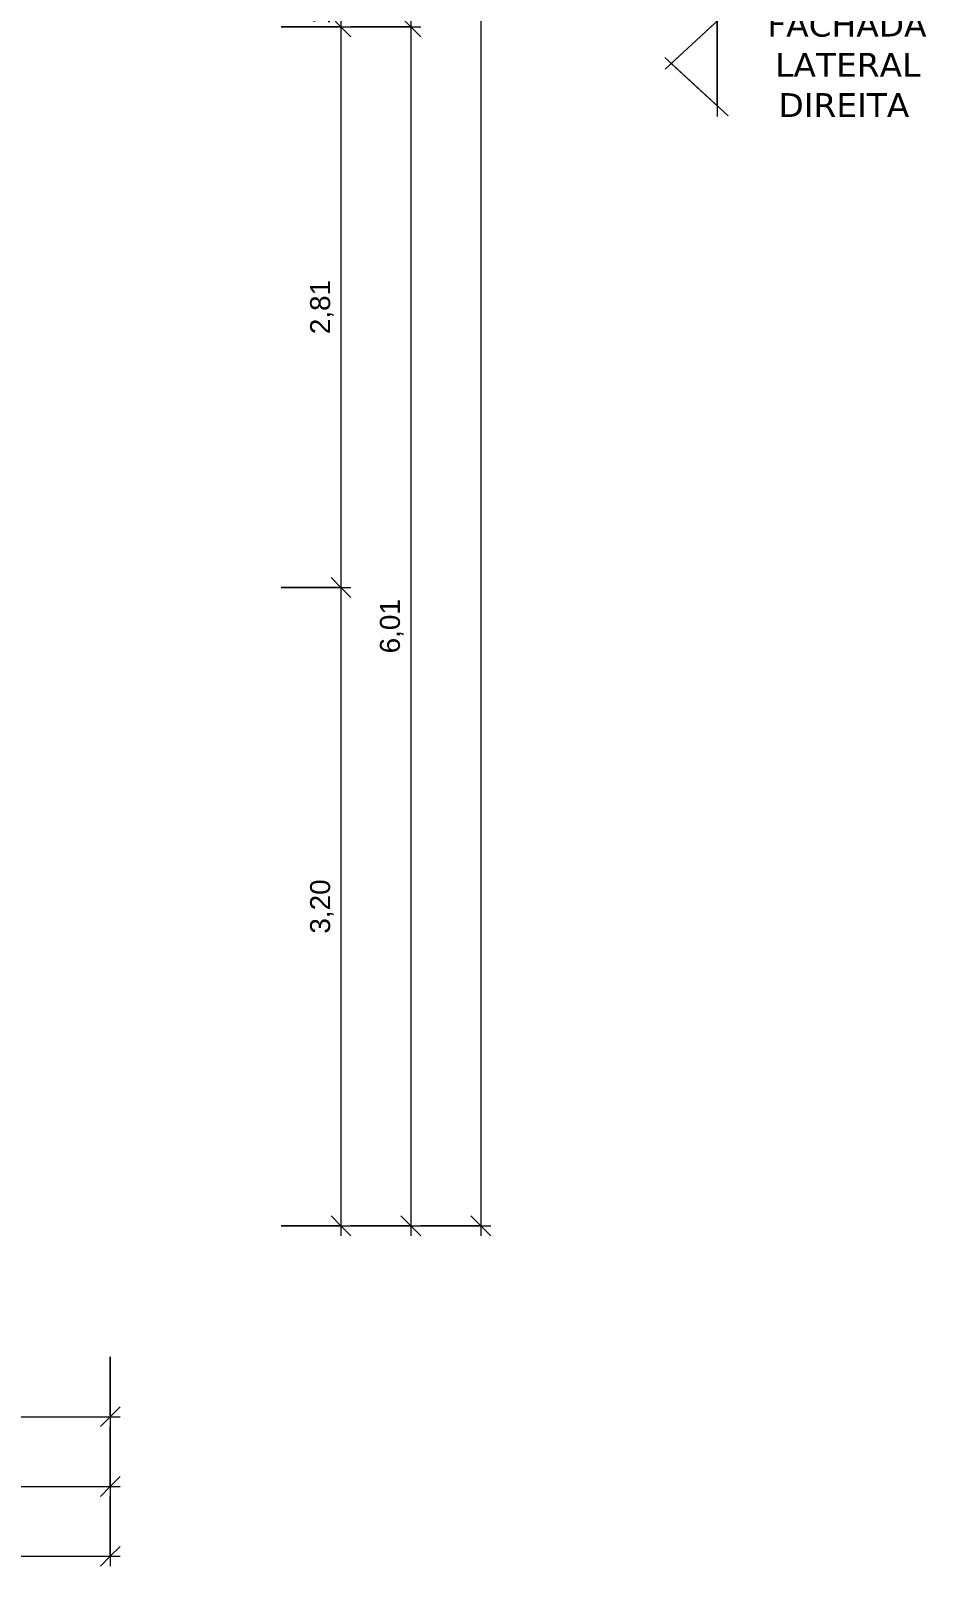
# Model space of a CAD drawing. Header units: millimetres. Extents: x -168557 to 193771, y -108373 to 197278.
# Drawn here: x 189284 to 193771, y -24227 to -16529 of the extents above; entities that cross this region are included whole.
import ezdxf

# ---------------------------------------------------------------- set-up
doc = ezdxf.new("R2010")
doc.units = ezdxf.units.MM
for name, color, linetype, lineweight in [('A-ANNO-DIMS', 211, 'Continuous', 9), ('A-ANNO-DIMS-50', 211, 'Continuous', 9), ('G-ANNO-SYMB', 111, 'Continuous', 9)]:
    doc.layers.add(name, color=color, linetype=linetype, lineweight=lineweight)
doc.styles.add('@Arial Unicode MS_1', font='', dxfattribs={"height": 99.99999999999999})
doc.styles.add('Verdana', font='verdana.ttf', dxfattribs={"height": 119.9999999999999})
doc.styles.get('@Arial Unicode MS_1').set_extended_font_data('@Arial Unicode MS')
doc.dimstyles.new('CRT_-__Metros_-_Linha_de_chamada_3_5_mm_2', dxfattribs={"dimscale": 304.8, "dimtxt": 100.5844853193191, "dimasz": 0.3280839895013123, "dimexe": 0.1640419947506562, "dimexo": 0.0625, "dimgap": 0.08202099737532809, "dimtad": 1, "dimdec": 0, "dimlfac": 0.1, "dimdsep": 46, "dimtxsty": '@Arial Unicode MS_1', "dimblk1": 'OBLIQUE', "dimblk2": 'OBLIQUE', "dimsah": 1, "dimcen": 0.09, "dimdle": 0.1640419947506562, "dimazin": 0, "dimtfac": 1, "dimtdec": 4, "dimtix": 1, "dimtmove": 0, "dimatfit": 3, "dimfxl": 0.9842519685039369, "dimfxlon": 1, "dimtvp": 1, "dimtolj": 1, "dimtzin": 0, "dimarcsym": 2})
doc.dimstyles.new('CRT_-__Metros_-_Linha_de_chamada_3_5_mm_3', dxfattribs={"dimscale": 304.8, "dimtxt": 100.5844853193191, "dimasz": 0.3280839895013123, "dimexe": 0.1640419947506562, "dimexo": 0.0625, "dimgap": 0.08202099737532809, "dimtad": 1, "dimlfac": 0.001, "dimrnd": 0.01, "dimzin": 0, "dimdsep": 46, "dimtxsty": '@Arial Unicode MS_1', "dimblk1": 'OBLIQUE', "dimblk2": 'OBLIQUE', "dimsah": 1, "dimcen": 0.09, "dimdle": 0.1640419947506562, "dimazin": 0, "dimtfac": 1, "dimtdec": 4, "dimtix": 1, "dimtmove": 0, "dimatfit": 3, "dimfxl": 0.9842519685039369, "dimfxlon": 1, "dimtvp": 1, "dimtolj": 1, "dimtzin": 0, "dimarcsym": 2})

# ---------------------------------------------------------------- blocks, each defined once
blk = doc.blocks.new('Elevação - 16mm-748575-TERREO')
at = {"layer": 'G-ANNO-SYMB'}
for p, q in [((-5.256290684463545, -1.104162524841723), (0.5910228734047468, 5.256847216323933)), ((-0.5552066902508908, 5.215928438409986), (5.27336924467831, -1.104162524841759)), ((-6.239175842637224e-14, 4.613902004343497), (-4.241297033406185, 1.163236174051008e-14)), ((4.255077710907091, -1.586231146433192e-14), (-6.080552727993904e-14, 4.613902004343498)), ((5.401818938099006, -2.042887513662974e-14), (-5.305660257636086, 1.43008038537416e-14)), ((-4.241297033406186, 1.084854469629355e-14), (4.255077710907089, -1.67094231556945e-14))]:
    blk.add_line(p, q, dxfattribs=at)
blk = doc.blocks.new('DIMBLOCK24-TERREO')
at = {"layer": 'A-ANNO-DIMS-50', "transparency": 16777216}
for p, q in [((188382.3315173456, -23176.5375187891), (188382.3315173456, -23526.5375187891)), ((188382.3315173456, -23476.53751878909), (188382.3315173456, -23176.53751878909)), ((189682.3315173456, -23176.5375187891), (189682.3315173456, -23526.5375187891)), ((189682.3315173456, -23476.53751878909), (189682.3315173456, -23176.53751878909)), ((188382.3315173456, -23476.53751878909), (189732.3315173456, -23476.53751878909))]:
    blk.add_line(p, q, dxfattribs=at)
at = {"layer": 'A-ANNO-DIMS-50', "lineweight": 18, "transparency": 16777216}
for p, q in [((188382.3315173456, -23476.53751878909), (188332.3315173456, -23526.5375187891)), ((188382.3315173456, -23476.53751878909), (188432.3315173456, -23426.53751878909)), ((189682.3315173456, -23476.53751878909), (189632.3315173456, -23526.5375187891)), ((189682.3315173456, -23476.53751878909), (189732.3315173456, -23426.53751878909))]:
    blk.add_line(p, q, dxfattribs=at)
at = {"layer": 'A-ANNO-DIMS-50', "color": 0, "transparency": 16777216, "insert": (188897.0503663424, -23321.73470832411), "char_height": 99.99999999999999, "width": 324.6747624076029, "attachment_point": 1, "line_spacing_factor": 1.117605392436879, "style": '@Arial Unicode MS_1'}
blk.add_mtext('1,30', dxfattribs=at)
blk = doc.blocks.new('_Oblique')
at = {"color": 0, "linetype": 'ByBlock', "lineweight": -2}
blk.add_line((-0.5, -0.5), (0.5, 0.5), dxfattribs=at)
blk = doc.blocks.new('DIMBLOCK28-TERREO')
at = {"layer": 'A-ANNO-DIMS-50', "transparency": 16777216}
for p, q in [((188382.3315173456, -23526.5375187891), (188382.3315173456, -23876.53751878909)), ((188382.3315173456, -23826.53751878909), (188382.3315173456, -23526.53751878909)), ((189682.3315173456, -23526.5375187891), (189682.3315173456, -23876.53751878909)), ((189682.3315173456, -23826.53751878909), (189682.3315173456, -23526.53751878909)), ((188382.3315173456, -23826.53751878909), (189732.3315173456, -23826.53751878909))]:
    blk.add_line(p, q, dxfattribs=at)
at = {"layer": 'A-ANNO-DIMS-50', "lineweight": 18, "transparency": 16777216}
for p, q in [((188382.3315173456, -23826.53751878909), (188432.3315173456, -23776.53751878909)), ((189682.3315173456, -23826.53751878909), (189732.3315173456, -23776.53751878909)), ((188382.3315173456, -23826.53751878909), (188332.3315173456, -23876.53751878909)), ((189682.3315173456, -23826.53751878909), (189632.3315173456, -23876.53751878909))]:
    blk.add_line(p, q, dxfattribs=at)
at = {"layer": 'A-ANNO-DIMS-50', "color": 0, "transparency": 16777216, "insert": (188897.0503663424, -23671.73470832411), "char_height": 99.99999999999999, "width": 324.6747624076029, "attachment_point": 1, "line_spacing_factor": 1.117605392436879, "style": '@Arial Unicode MS_1'}
blk.add_mtext('1,30', dxfattribs=at)
blk = doc.blocks.new('DIMBLOCK58-TERREO')
at = {"layer": 'A-ANNO-DIMS-50', "transparency": 16777216}
for p, q in [((170782.3315173456, -23876.53751878909), (170782.3315173456, -24226.53751878909)), ((170782.3315173456, -24176.53751878909), (170782.3315173456, -23876.53751878909)), ((189682.3315173456, -23876.53751878909), (189682.3315173456, -24226.53751878909)), ((189682.3315173456, -24176.53751878909), (189682.3315173456, -23876.53751878909)), ((170732.3315173456, -24176.53751878909), (189732.3315173456, -24176.53751878909))]:
    blk.add_line(p, q, dxfattribs=at)
at = {"layer": 'A-ANNO-DIMS-50', "lineweight": 18, "transparency": 16777216}
for p, q in [((170782.3315173456, -24176.53751878909), (170832.3315173456, -24126.53751878909)), ((189682.3315173456, -24176.53751878909), (189732.3315173456, -24126.53751878909)), ((170782.3315173456, -24176.53751878909), (170732.3315173456, -24226.53751878909)), ((189682.3315173456, -24176.53751878909), (189632.3315173456, -24226.53751878909))]:
    blk.add_line(p, q, dxfattribs=at)
at = {"layer": 'A-ANNO-DIMS-50', "color": 0, "transparency": 16777216, "insert": (180058.3267654977, -24021.73470832411), "char_height": 99.99999999999999, "width": 417.6114044350581, "attachment_point": 1, "line_spacing_factor": 1.117605392436879, "style": '@Arial Unicode MS_1'}
blk.add_mtext('18,90', dxfattribs=at)
blk = doc.blocks.new('DIMBLOCK68-TERREO')
at = {"layer": 'A-ANNO-DIMS-50', "lineweight": 18, "transparency": 16777216}
for p, q in [((190838.1067975146, -16329.65077199646), (190788.1067975146, -16279.65077199646)), ((190838.1067975146, -16329.65077199646), (190888.1067975146, -16379.65077199646)), ((190838.1067975146, -16509.65077199645), (190788.1067975146, -16459.65077199645)), ((190838.1067975146, -16509.65077199645), (190888.1067975146, -16559.65077199645))]:
    blk.add_line(p, q, dxfattribs=at)
at = {"layer": 'A-ANNO-DIMS-50', "transparency": 16777216}
for p, q in [((190538.1067975146, -16329.65077199646), (190888.1067975146, -16329.65077199646)), ((190838.1067975146, -16329.65077199645), (190538.1067975146, -16329.65077199645)), ((190838.1067975146, -16329.65077199646), (190838.1067975146, -16509.65077199645)), ((190538.1067975146, -16509.65077199645), (190888.1067975146, -16509.65077199645)), ((190838.1067975146, -16509.65077199645), (190538.1067975146, -16509.65077199645))]:
    blk.add_line(p, q, dxfattribs=at)
at = {"layer": 'A-ANNO-DIMS-50', "color": 0, "transparency": 16777216, "insert": (190683.3039870496, -16497.097973686), "char_height": 99.99999999999999, "width": 185.8732840549102, "attachment_point": 1, "rotation": 90, "line_spacing_factor": 1.117605392436879, "style": '@Arial Unicode MS_1'}
blk.add_mtext('18', dxfattribs=at)
blk = doc.blocks.new('DIMBLOCK69-TERREO')
at = {"layer": 'A-ANNO-DIMS-50', "lineweight": 18, "transparency": 16777216}
for p, q in [((190838.1067975146, -16509.65077199645), (190788.1067975146, -16459.65077199645)), ((190838.1067975146, -16509.65077199645), (190888.1067975146, -16559.65077199645)), ((190838.1067975146, -19319.65077199635), (190788.1067975146, -19269.65077199635)), ((190838.1067975146, -19319.65077199635), (190888.1067975146, -19369.65077199635))]:
    blk.add_line(p, q, dxfattribs=at)
at = {"layer": 'A-ANNO-DIMS-50', "transparency": 16777216}
for p, q in [((190538.1067975146, -16509.65077199645), (190888.1067975146, -16509.65077199645)), ((190838.1067975146, -16509.65077199645), (190538.1067975146, -16509.65077199645)), ((190838.1067975146, -16509.65077199645), (190838.1067975146, -19319.65077199635)), ((190538.1067975146, -19319.65077199635), (190888.1067975146, -19319.65077199635)), ((190838.1067975146, -19319.65077199635), (190538.1067975146, -19319.65077199635))]:
    blk.add_line(p, q, dxfattribs=at)
at = {"layer": 'A-ANNO-DIMS-50', "color": 0, "transparency": 16777216, "insert": (190683.3039870496, -18049.93192299957), "char_height": 99.99999999999999, "width": 324.6747624076029, "attachment_point": 1, "rotation": 90, "line_spacing_factor": 1.117605392436879, "style": '@Arial Unicode MS_1'}
blk.add_mtext('2,81', dxfattribs=at)
blk = doc.blocks.new('DIMBLOCK70-TERREO')
at = {"layer": 'A-ANNO-DIMS-50', "transparency": 16777216}
for p, q in [((190538.1067975146, -19319.65077199635), (190888.1067975146, -19319.65077199635)), ((190838.1067975146, -19319.65077199635), (190538.1067975146, -19319.65077199635)), ((190838.1067975146, -19319.65077199635), (190838.1067975146, -22569.65077199637)), ((190538.1067975146, -22519.65077199637), (190888.1067975146, -22519.65077199637)), ((190838.1067975146, -22519.65077199637), (190538.1067975146, -22519.65077199637))]:
    blk.add_line(p, q, dxfattribs=at)
at = {"layer": 'A-ANNO-DIMS-50', "lineweight": 18, "transparency": 16777216}
for p, q in [((190838.1067975146, -19319.65077199635), (190788.1067975146, -19269.65077199635)), ((190838.1067975146, -19319.65077199635), (190888.1067975146, -19369.65077199635)), ((190838.1067975146, -22519.65077199637), (190788.1067975146, -22469.65077199636)), ((190838.1067975146, -22519.65077199637), (190888.1067975146, -22569.65077199637))]:
    blk.add_line(p, q, dxfattribs=at)
at = {"layer": 'A-ANNO-DIMS-50', "color": 0, "transparency": 16777216, "insert": (190683.3039870496, -21054.93192299953), "char_height": 99.99999999999999, "width": 324.6747624076029, "attachment_point": 1, "rotation": 90, "line_spacing_factor": 1.117605392436879, "style": '@Arial Unicode MS_1'}
blk.add_mtext('3,20', dxfattribs=at)
blk = doc.blocks.new('DIMBLOCK75-TERREO')
at = {"layer": 'A-ANNO-DIMS-50', "lineweight": 18, "transparency": 16777216}
for p, q in [((191188.1067975146, -13329.65077199646), (191138.1067975146, -13279.65077199646)), ((191188.1067975146, -13329.65077199646), (191238.1067975146, -13379.65077199646)), ((191188.1067975146, -16509.65077199646), (191138.1067975146, -16459.65077199646)), ((191188.1067975146, -16509.65077199646), (191238.1067975146, -16559.65077199646))]:
    blk.add_line(p, q, dxfattribs=at)
at = {"layer": 'A-ANNO-DIMS-50', "transparency": 16777216}
for p, q in [((190888.1067975146, -13329.65077199646), (191238.1067975146, -13329.65077199646)), ((191188.1067975146, -13329.65077199646), (190888.1067975146, -13329.65077199646)), ((191188.1067975146, -13329.65077199646), (191188.1067975146, -16509.65077199646)), ((190888.1067975146, -16509.65077199646), (191238.1067975146, -16509.65077199646)), ((191188.1067975146, -16509.65077199646), (190888.1067975146, -16509.65077199646))]:
    blk.add_line(p, q, dxfattribs=at)
at = {"layer": 'A-ANNO-DIMS-50', "color": 0, "transparency": 16777216, "insert": (191033.3039870496, -15054.93192299963), "char_height": 99.99999999999999, "width": 324.6747624076029, "attachment_point": 1, "rotation": 90, "line_spacing_factor": 1.117605392436879, "style": '@Arial Unicode MS_1'}
blk.add_mtext('3,18', dxfattribs=at)
blk = doc.blocks.new('DIMBLOCK76-TERREO')
at = {"layer": 'A-ANNO-DIMS-50', "lineweight": 18, "transparency": 16777216}
for p, q in [((191188.1067975146, -16509.65077199646), (191138.1067975146, -16459.65077199646)), ((191188.1067975146, -16509.65077199646), (191238.1067975146, -16559.65077199646)), ((191188.1067975146, -22519.6507719964), (191138.1067975146, -22469.65077199639)), ((191188.1067975146, -22519.6507719964), (191238.1067975146, -22569.6507719964))]:
    blk.add_line(p, q, dxfattribs=at)
at = {"layer": 'A-ANNO-DIMS-50', "transparency": 16777216}
for p, q in [((190888.1067975146, -16509.65077199646), (191238.1067975146, -16509.65077199646)), ((191188.1067975146, -16509.65077199646), (190888.1067975146, -16509.65077199646)), ((191188.1067975146, -16509.65077199646), (191188.1067975146, -22569.6507719964)), ((190888.1067975146, -22519.6507719964), (191238.1067975146, -22519.6507719964)), ((191188.1067975146, -22519.6507719964), (190888.1067975146, -22519.6507719964))]:
    blk.add_line(p, q, dxfattribs=at)
at = {"layer": 'A-ANNO-DIMS-50', "color": 0, "transparency": 16777216, "insert": (191033.3039870496, -19649.9319229996), "char_height": 99.99999999999999, "width": 324.6747624076029, "attachment_point": 1, "rotation": 90, "line_spacing_factor": 1.117605392436879, "style": '@Arial Unicode MS_1'}
blk.add_mtext('6,01', dxfattribs=at)
blk = doc.blocks.new('DIMBLOCK77-TERREO')
at = {"layer": 'A-ANNO-DIMS-50', "lineweight": 18, "transparency": 16777216}
for p, q in [((191538.1067975146, -3799.650771996355), (191488.1067975146, -3749.650771996355)), ((191538.1067975146, -3799.650771996355), (191588.1067975146, -3849.650771996355)), ((191538.1067975146, -22519.65077199637), (191488.1067975146, -22469.65077199636)), ((191538.1067975146, -22519.65077199637), (191588.1067975146, -22569.65077199637))]:
    blk.add_line(p, q, dxfattribs=at)
at = {"layer": 'A-ANNO-DIMS-50', "transparency": 16777216}
for p, q in [((191538.1067975146, -3749.650771996355), (191538.1067975146, -22569.65077199637)), ((191238.1067975146, -3799.650771996355), (191588.1067975146, -3799.650771996355)), ((191538.1067975146, -3799.650771996355), (191238.1067975146, -3799.650771996355)), ((191238.1067975146, -22519.65077199637), (191588.1067975146, -22519.65077199637)), ((191538.1067975146, -22519.65077199637), (191238.1067975146, -22519.65077199637))]:
    blk.add_line(p, q, dxfattribs=at)
at = {"layer": 'A-ANNO-DIMS-50', "color": 0, "transparency": 16777216, "insert": (191383.3039870496, -13333.6555238443), "char_height": 99.99999999999999, "width": 417.6114044350581, "attachment_point": 1, "rotation": 90, "line_spacing_factor": 1.117605392436879, "style": '@Arial Unicode MS_1'}
blk.add_mtext('18,72', dxfattribs=at)

msp = doc.modelspace()

# ---------------------------------------------------------------- block references
at = {"layer": 'G-ANNO-SYMB', "xscale": 49.99999999999998, "yscale": 49.99999999999998, "zscale": 49.99999999999998, "rotation": 89.99999999999993}
msp.add_blockref('Elevação - 16mm-748575-TERREO', (192723.5521158238, -16692.85864961477), dxfattribs=at)

# ---------------------------------------------------------------- texts
at = {"layer": 'G-ANNO-SYMB', "char_height": 119.9999999999999, "attachment_point": 1, "style": 'Verdana'}
for s, insert, width in [('FACHADA', (192973.9294572384, -16437.94359531287), 990.0840624999993), ('LATERAL', (193013.6169572384, -16639.68838697953), 897.8899999999993), ('DIREITA', (193030.1534155717, -16841.4331786462), 857.8056249999994)]:
    msp.add_mtext(s, dxfattribs=dict(at, insert=insert, width=width))

# ---------------------------------------------------------------- dimensions: what is measured, and where the dimension line sits
at = {"layer": 'A-ANNO-DIMS'}
for base, p1, p2, dimstyle, override, picture, middle in [((191538.1067975147, -22519.65077199637), (191238.1067975146, -3799.650771996355), (191238.1067975146, -22519.65077199637), 'CRT_-__Metros_-_Linha_de_chamada_3_5_mm_3', {"dimpost": '<>', "dimfxl": 18720.00000000001}, 'DIMBLOCK77-TERREO', (191462.0153920331, -13159.65077199642)), ((191188.1067975147, -16509.65077199647), (190888.1067975146, -13329.65077199646), (190888.1067975146, -16509.65077199646), 'CRT_-__Metros_-_Linha_de_chamada_3_5_mm_3', {"dimpost": '<>', "dimfxl": 3180}, 'DIMBLOCK75-TERREO', (191112.0153920331, -14919.65077199652)), ((190838.1067975147, -16509.65077199646), (190538.1067975146, -16329.65077199645), (190538.1067975146, -16509.65077199645), 'CRT_-__Metros_-_Linha_de_chamada_3_5_mm_2', {"dimpost": '<>', "dimfxl": 180}, 'DIMBLOCK68-TERREO', (190762.0153920331, -16419.65077199651)), ((190838.1067975147, -19319.65077199636), (190538.1067975146, -16509.65077199645), (190538.1067975146, -19319.65077199635), 'CRT_-__Metros_-_Linha_de_chamada_3_5_mm_3', {"dimpost": '<>', "dimfxl": 2809.999999999894}, 'DIMBLOCK69-TERREO', (190762.0153920331, -17914.65077199646)), ((191188.1067975147, -22519.6507719964), (190888.1067975146, -16509.65077199646), (190888.1067975146, -22519.6507719964), 'CRT_-__Metros_-_Linha_de_chamada_3_5_mm_3', {"dimpost": '<>', "dimfxl": 6009.999999999935}, 'DIMBLOCK76-TERREO', (191112.0153920331, -19514.65077199649)), ((190838.1067975147, -22519.65077199637), (190538.1067975146, -19319.65077199635), (190538.1067975146, -22519.65077199637), 'CRT_-__Metros_-_Linha_de_chamada_3_5_mm_3', {"dimpost": '<>', "dimfxl": 3200.000000000018}, 'DIMBLOCK70-TERREO', (190762.0153920331, -20919.65077199642))]:
    dim = msp.add_linear_dim(base=base, p1=p1, p2=p2, angle=89.99999999999991, dimstyle=dimstyle, override=override, dxfattribs=at)
    dim.commit()
    dim.dimension.update_dxf_attribs({"geometry": picture, "text_midpoint": middle})
for base, p1, p2, override, picture, middle in [((189682.3315173456, -23476.53751878909), (188382.3315173456, -23176.53751878909), (189682.3315173456, -23176.53751878909), {"dimpost": '<>', "dimfxl": 1300}, 'DIMBLOCK24-TERREO', (189032.3315173456, -23400.44611330753)), ((189682.3315173456, -23826.53751878909), (188382.3315173456, -23526.53751878909), (189682.3315173456, -23526.53751878909), {"dimpost": '<>', "dimfxl": 1300}, 'DIMBLOCK28-TERREO', (189032.3315173456, -23750.44611330753)), ((189682.3315173456, -24176.53751878909), (170782.3315173456, -23876.53751878909), (189682.3315173456, -23876.53751878909), {"dimpost": '<>', "dimfxl": 18900}, 'DIMBLOCK58-TERREO', (180232.3315173456, -24100.44611330752))]:
    dim = msp.add_linear_dim(base=base, p1=p1, p2=p2, dimstyle='CRT_-__Metros_-_Linha_de_chamada_3_5_mm_3', override=override, dxfattribs=at)
    dim.commit()
    dim.dimension.update_dxf_attribs({"geometry": picture, "text_midpoint": middle})

doc.saveas('drawing.dxf')
